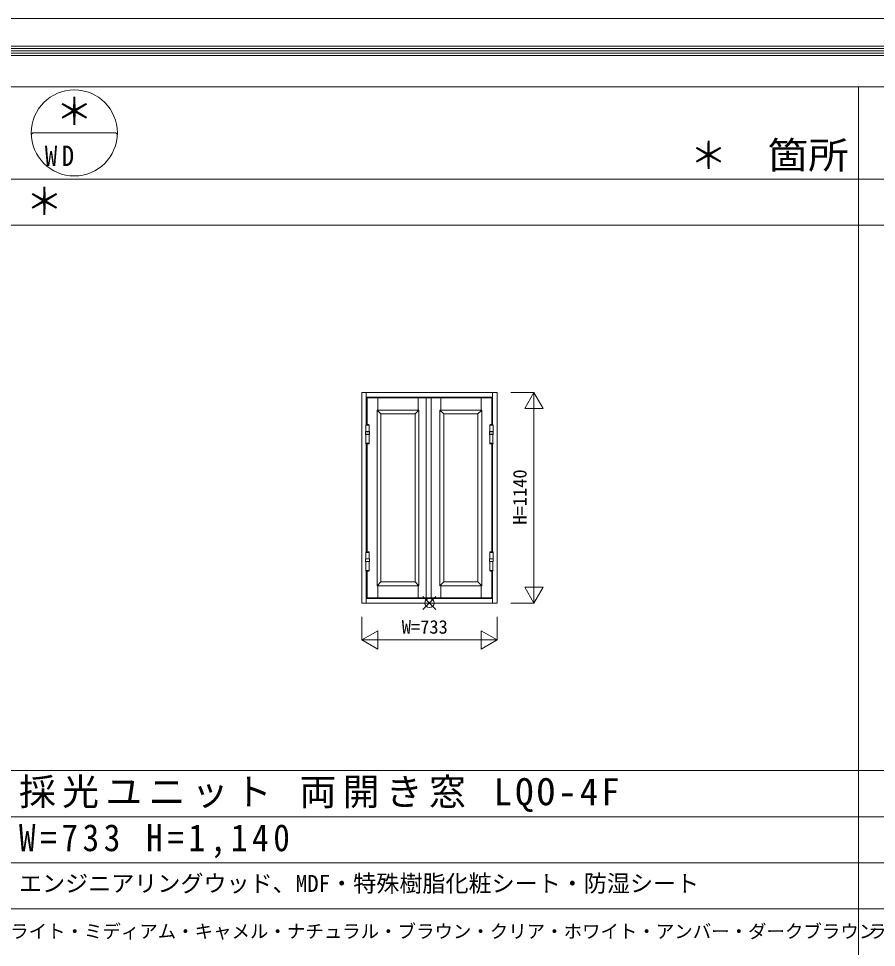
# Model space of a CAD drawing. Units: millimetres, scale not verified. Extents: x -14850 to 13831, y -10500 to 9910.
# Drawn here: x -412 to 4238, y 4454 to 9487 of the extents above; entities that cross this region are included whole.
import ezdxf
from ezdxf.enums import TextEntityAlignment as Align

# ---------------------------------------------------------------- set-up
doc = ezdxf.new("R2010")
doc.units = ezdxf.units.MM
doc.header["$LTSCALE"] = 50
for name, color, linetype, lineweight in [('0-0_0', 7, 'Continuous', 9), ('0-1_USER1', 7, 'Continuous', 9), ('0-2_YKK_ZWAK', 7, 'Continuous', 9), ('0-3_YKK_11', 4, 'Continuous', 9), ('0-4_YKK_12', 3, 'Continuous', 9), ('0-5_YSS_K', 2, 'Continuous', 9)]:
    doc.layers.add(name, color=color, linetype=linetype, lineweight=lineweight)
doc.styles.add('ＭＳ ゴシック', font='')
doc.styles.get('ＭＳ ゴシック').set_extended_font_data('MS Gothic')

msp = doc.modelspace()

# ---------------------------------------------------------------- linework, layer by layer
at = {"layer": '0-1_USER1'}
for p, q in [((-14850, 9486.65), (13831.02, 9486.65)), ((-14700, 9337.22), (13680.45, 9337.22)), ((-14687.59, 9324.81), (13668.05, 9324.81)), ((-14674.62, 9311.84), (13655.64, 9311.84)), ((-14662.22, 9298.87), (13642.67, 9298.87)), ((-14649.81, 9286.47), (13630.26, 9286.47)), ((-14459.74, 9117.18), (13440.26, 9117.18)), ((4140.26, -8747.82), (4140.26, 9117.18)), ((-334.74, 8867.18), (-343.07, 8858.85)), ((-334.74, 8867.18), (115.26, 8867.18)), ((115.26, 8867.18), (123.6, 8858.85)), ((-14459.74, 8617.18), (13440.26, 8617.18)), ((-14459.74, 8367.18), (13440.26, 8367.18)), ((-14459.74, 5412.18), (13440.26, 5412.18)), ((-14459.74, 5162.18), (13440.26, 5162.18)), ((-14459.74, 4912.19), (13440.26, 4912.19)), ((-14459.74, 4662.18), (13440.26, 4662.18))]:
    msp.add_line(p, q, dxfattribs=at)
msp.add_circle((-109.74, 8867.18), 233.33, dxfattribs=at)
at = {"layer": '0-2_YKK_ZWAK'}
for p, q in [((1779.91, 6284.33), (1850.62, 6355.04)), ((1779.91, 6355.04), (1850.62, 6284.33))]:
    msp.add_line(p, q, dxfattribs=at)
msp.add_circle((1815.26, 6319.68), 25, dxfattribs=at)
at = {"layer": '0-3_YKK_11'}
for p, q in [((1448.76, 6319.68), (1448.76, 7459.68)), ((1448.76, 7459.68), (1472.77, 7459.68)), ((2157.76, 7459.68), (1472.77, 7459.68)), ((1472.77, 7286.43), (1472.77, 7459.68)), ((2181.76, 7459.68), (2157.76, 7459.68)), ((2157.76, 7286.43), (2157.76, 7459.68)), ((2181.76, 6319.68), (2181.76, 7459.68)), ((2157.76, 7435.68), (1472.77, 7435.68)), ((1824.76, 7431.68), (1476.77, 7431.68)), ((1476.77, 7431.68), (1476.77, 7287.25)), ((1535.26, 7431.68), (1535.26, 7365.68)), ((1754.26, 7365.68), (1754.26, 7431.68)), ((1797.76, 6347.68), (1797.76, 7431.68)), ((1824.76, 6347.68), (1824.76, 7431.68)), ((1824.76, 7431.68), (2153.76, 7431.68)), ((1876.26, 7365.68), (1876.26, 7431.68)), ((2095.26, 7431.68), (2095.26, 7365.68)), ((2153.76, 7431.68), (2153.76, 7287.25)), ((1531.26, 7365.68), (1758.26, 7365.68)), ((1531.26, 7365.68), (1531.26, 6413.68)), ((1552.26, 7344.68), (1531.26, 7365.68)), ((1737.26, 7344.68), (1758.26, 7365.68)), ((1758.26, 7365.68), (1758.26, 6413.68)), ((1872.26, 7365.68), (1872.26, 6413.68)), ((2099.26, 7365.68), (1872.26, 7365.68)), ((1893.26, 7344.68), (1872.26, 7365.68)), ((2078.26, 7344.68), (2099.26, 7365.68)), ((2099.26, 7365.68), (2099.26, 6413.68)), ((1552.26, 7344.68), (1737.26, 7344.68)), ((1552.26, 6434.68), (1552.26, 7344.68)), ((1737.26, 6434.68), (1737.26, 7344.68)), ((1893.26, 6434.68), (1893.26, 7344.68)), ((2078.26, 7344.68), (1893.26, 7344.68)), ((2078.26, 6434.68), (2078.26, 7344.68)), ((1472.77, 6597.43), (1472.77, 7182.43)), ((1476.77, 7181.61), (1476.77, 6598.25)), ((2153.76, 7181.61), (2153.76, 6598.25)), ((2157.76, 6597.43), (2157.76, 7182.43)), ((1472.77, 6319.68), (1472.77, 6493.43)), ((1476.77, 6492.61), (1476.77, 6347.68)), ((2153.76, 6492.61), (2153.76, 6347.68)), ((2157.76, 6319.68), (2157.76, 6493.43)), ((1531.26, 6413.68), (1552.26, 6434.68)), ((1531.26, 6413.68), (1758.26, 6413.68)), ((1535.26, 6413.68), (1535.26, 6347.68)), ((1552.26, 6434.68), (1737.26, 6434.68)), ((1737.26, 6434.68), (1758.26, 6413.68)), ((1754.26, 6347.68), (1754.26, 6413.68)), ((1893.26, 6434.68), (1872.26, 6413.68)), ((2099.26, 6413.68), (1872.26, 6413.68)), ((1876.26, 6347.68), (1876.26, 6413.68)), ((2078.26, 6434.68), (1893.26, 6434.68)), ((2099.26, 6413.68), (2078.26, 6434.68)), ((2095.26, 6413.68), (2095.26, 6347.68)), ((2157.76, 6343.68), (1472.77, 6343.68)), ((1824.76, 6347.68), (1476.77, 6347.68)), ((1824.76, 6347.68), (2153.76, 6347.68)), ((1448.76, 6319.68), (1472.77, 6319.68)), ((2157.76, 6319.68), (1472.77, 6319.68)), ((2181.76, 6319.68), (2157.76, 6319.68))]:
    msp.add_line(p, q, dxfattribs=at)
at = {"layer": '0-4_YKK_12'}
for p, q in [((1469.32, 7247.93), (1469.11, 7233.93)), ((1469.82, 7248.93), (1469.32, 7247.93)), ((1469.32, 7247.93), (1490.2, 7247.93)), ((1489.7, 7248.93), (1469.82, 7248.93)), ((1470.77, 7285.76), (1470.77, 7285.03)), ((1470.77, 7285.76), (1488.77, 7285.76)), ((1470.77, 7283.43), (1470.77, 7248.93)), ((1470.77, 7283.43), (1488.77, 7283.43)), ((1488.77, 7285.76), (1488.77, 7285.03)), ((1488.77, 7283.43), (1488.77, 7255.6)), ((1488.77, 7257.18), (1488.77, 7248.93)), ((1489.7, 7248.93), (1490.2, 7247.93)), ((1490.2, 7247.93), (1490.42, 7233.93)), ((2140.32, 7247.93), (2140.12, 7233.93)), ((2140.82, 7248.93), (2140.32, 7247.93)), ((2161.21, 7247.93), (2140.32, 7247.93)), ((2140.82, 7248.93), (2160.71, 7248.93)), ((2141.76, 7285.76), (2141.76, 7285.03)), ((2159.76, 7285.76), (2141.76, 7285.76)), ((2141.76, 7283.43), (2141.76, 7255.6)), ((2159.76, 7283.43), (2141.76, 7283.43)), ((2141.76, 7257.18), (2141.76, 7248.93)), ((2159.76, 7285.76), (2159.76, 7285.03)), ((2159.76, 7283.43), (2159.76, 7248.93)), ((2160.71, 7248.93), (2161.21, 7247.93)), ((2161.21, 7247.93), (2161.41, 7233.93)), ((1469.11, 7233.93), (1469.61, 7232.93)), ((1469.11, 7233.93), (1490.42, 7233.93)), ((1469.61, 7232.93), (1489.91, 7232.93)), ((1470.89, 7232.93), (1470.89, 7185.43)), ((1488.36, 7232.93), (1471.16, 7232.93)), ((1488.77, 7232.93), (1488.77, 7185.43)), ((1490.42, 7233.93), (1489.91, 7232.93)), ((2140.12, 7233.93), (2140.61, 7232.93)), ((2161.41, 7233.93), (2140.12, 7233.93)), ((2160.91, 7232.93), (2140.61, 7232.93)), ((2141.76, 7232.93), (2141.76, 7185.43)), ((2142.16, 7232.93), (2159.36, 7232.93)), ((2159.64, 7232.93), (2159.64, 7185.43)), ((2161.41, 7233.93), (2160.91, 7232.93)), ((1470.77, 7183.11), (1470.77, 7183.88)), ((1470.77, 7183.11), (1488.77, 7183.11)), ((1470.89, 7185.43), (1488.77, 7185.43)), ((1488.77, 7183.11), (1488.77, 7183.88)), ((2159.64, 7185.43), (2141.76, 7185.43)), ((2141.76, 7183.11), (2141.76, 7183.88)), ((2159.76, 7183.11), (2141.76, 7183.11)), ((2159.76, 7183.11), (2159.76, 7183.88)), ((1470.77, 6596.76), (1470.77, 6596.03)), ((1470.77, 6596.76), (1488.77, 6596.76)), ((1470.77, 6594.43), (1488.77, 6594.43)), ((1470.77, 6594.43), (1470.77, 6559.93)), ((1488.77, 6596.76), (1488.77, 6596.03)), ((1488.77, 6594.43), (1488.77, 6566.6)), ((2141.76, 6596.76), (2141.76, 6596.03)), ((2159.76, 6596.76), (2141.76, 6596.76)), ((2141.76, 6594.43), (2141.76, 6566.6)), ((2159.76, 6594.43), (2141.76, 6594.43)), ((2159.76, 6596.76), (2159.76, 6596.03)), ((2159.76, 6594.43), (2159.76, 6559.93)), ((1469.32, 6558.93), (1469.11, 6544.93)), ((1469.11, 6544.93), (1469.61, 6543.93)), ((1469.11, 6544.93), (1490.42, 6544.93)), ((1469.82, 6559.93), (1469.32, 6558.93)), ((1469.32, 6558.93), (1490.2, 6558.93)), ((1469.61, 6543.93), (1489.91, 6543.93)), ((1489.7, 6559.93), (1469.82, 6559.93)), ((1470.89, 6543.93), (1470.89, 6496.43)), ((1488.36, 6543.93), (1471.16, 6543.93)), ((1488.77, 6568.18), (1488.77, 6559.93)), ((1488.77, 6543.93), (1488.77, 6496.43)), ((1489.7, 6559.93), (1490.2, 6558.93)), ((1490.42, 6544.93), (1489.91, 6543.93)), ((1490.2, 6558.93), (1490.42, 6544.93)), ((2140.32, 6558.93), (2140.12, 6544.93)), ((2140.12, 6544.93), (2140.61, 6543.93)), ((2161.41, 6544.93), (2140.12, 6544.93)), ((2140.82, 6559.93), (2140.32, 6558.93)), ((2161.21, 6558.93), (2140.32, 6558.93)), ((2160.91, 6543.93), (2140.61, 6543.93)), ((2140.82, 6559.93), (2160.71, 6559.93)), ((2141.76, 6568.18), (2141.76, 6559.93)), ((2141.76, 6543.93), (2141.76, 6496.43)), ((2142.16, 6543.93), (2159.36, 6543.93)), ((2159.64, 6543.93), (2159.64, 6496.43)), ((2160.71, 6559.93), (2161.21, 6558.93)), ((2161.41, 6544.93), (2160.91, 6543.93)), ((2161.21, 6558.93), (2161.41, 6544.93)), ((1470.77, 6494.11), (1470.77, 6494.88)), ((1470.77, 6494.11), (1488.77, 6494.11)), ((1470.89, 6496.43), (1488.77, 6496.43)), ((1488.77, 6494.11), (1488.77, 6494.88)), ((2159.64, 6496.43), (2141.76, 6496.43)), ((2141.76, 6494.11), (2141.76, 6494.88)), ((2159.76, 6494.11), (2141.76, 6494.11)), ((2159.76, 6494.11), (2159.76, 6494.88))]:
    msp.add_line(p, q, dxfattribs=at)
for centre, radius, start, end in [((1479.76, 7262.43), 25, 68.8998, 111.10019), ((1472.36, 7285.03), 1.6, 180, 270), ((1487.17, 7285.03), 1.6, 270, 0), ((2150.76, 7262.43), 25, 68.8998, 111.10019), ((2143.37, 7285.03), 1.6, 180, 270), ((2158.16, 7285.03), 1.6, 270, 0), ((1472.31, 7183.88), 1.55, 90, 180), ((1479.76, 7206.43), 25, 248.8998, 291.10019), ((1487.21, 7183.88), 1.55, 0, 90), ((2143.31, 7183.88), 1.55, 90, 180), ((2150.76, 7206.43), 25, 248.8998, 291.10019), ((2158.22, 7183.88), 1.55, 0, 90), ((1479.76, 6573.43), 25, 68.8998, 111.10019), ((1472.36, 6596.03), 1.6, 180, 270), ((1487.17, 6596.03), 1.6, 270, 0), ((2150.76, 6573.43), 25, 68.8998, 111.10019), ((2143.37, 6596.03), 1.6, 180, 270), ((2158.16, 6596.03), 1.6, 270, 0), ((1472.31, 6494.88), 1.55, 90, 180), ((1479.76, 6517.43), 25, 248.8998, 291.10019), ((1487.21, 6494.88), 1.55, 0, 90), ((2143.31, 6494.88), 1.55, 90, 180), ((2150.76, 6517.43), 25, 248.8998, 291.10019), ((2158.22, 6494.88), 1.55, 0, 90)]:
    msp.add_arc(centre, radius, start, end, dxfattribs=at)
at = {"layer": '0-5_YSS_K'}
for p, q in [((2256.76, 7459.68), (2381.76, 7459.68)), ((2331.76, 7373.08), (2381.76, 7459.68)), ((2381.76, 6319.68), (2381.76, 7459.68)), ((2381.76, 7459.68), (2431.76, 7373.08)), ((2331.76, 7373.08), (2431.76, 7373.08)), ((2331.76, 6406.29), (2431.76, 6406.29)), ((2331.76, 6406.29), (2381.76, 6319.68)), ((2381.76, 6319.68), (2431.76, 6406.29)), ((2256.76, 6319.68), (2381.76, 6319.68)), ((1448.76, 6244.68), (1448.76, 6119.68)), ((2181.76, 6244.68), (2181.76, 6119.68)), ((1448.76, 6119.68), (1535.37, 6169.68)), ((1535.37, 6169.68), (1535.37, 6069.68)), ((2095.16, 6169.68), (2095.16, 6069.68)), ((2095.16, 6169.68), (2181.76, 6119.68)), ((1448.76, 6119.68), (1535.37, 6069.68)), ((1448.76, 6119.68), (2181.76, 6119.68)), ((2095.16, 6069.68), (2181.76, 6119.68))]:
    msp.add_line(p, q, dxfattribs=at)

# ---------------------------------------------------------------- texts
at = {"layer": '0-0_0', "style": 'ＭＳ ゴシック'}
for p in [(-209.74, 8867.18), (3227.92, 8628.96), (-372.08, 8378.96)]:
    msp.add_text('＊', height=146.6, dxfattribs=at).set_placement(p, align=Align.BOTTOM_LEFT)
at = {"layer": '0-0_0', "style": 'ＭＳ ゴシック', "width": 1.1}
msp.add_text('箇所', height=146.6, dxfattribs=at).set_placement((3647.92, 8628.96), align=Align.BOTTOM_LEFT)
at = {"layer": '0-0_0', "color": 4, "style": 'ＭＳ ゴシック'}
for s, height, p in [('エンジニアリングウッド、MDF・特殊樹脂化粧シート・防湿シート', 91.64, (-409.7, 4727.19)), ('ライト・ミディアム・キャメル・ナチュラル・ブラウン・クリア・ホワイト・アンバー・ダークブラウン', 73.31, (-457.46, 4482.19)), ('ライト・ミディアム・キャメル・ナチュラル・ブラウン・クリア・ホワイト・アンバー・ダークブラウン', 73.31, (4192.54, 4482.19))]:
    msp.add_text(s, height=height, dxfattribs=at).set_placement(p, align=Align.BOTTOM_LEFT)
at = {"layer": '0-0_0', "attachment_point": 7, "style": 'ＭＳ ゴシック'}
for s, insert, char_height in [('\\T1.36;\\W0.9;WD', (-269.74, 8687.92), 110), ('\\T1.17;採光ユニット\\~両開き窓\\~LQO-4F', (-409.7, 5187.2), 146.6), ('\\T1.28;\\W0.9;W=733\\~H=1,140', (-409.7, 4937.2), 146.6)]:
    msp.add_mtext(s, dxfattribs=dict(at, insert=insert, char_height=char_height))
at = {"layer": '0-5_YSS_K', "color": 4, "style": 'ＭＳ ゴシック'}
msp.add_text('H=1140', height=73.31, rotation=90, dxfattribs=at).set_placement((2363.46, 6744.68), align=Align.BOTTOM_LEFT)
msp.add_text('W=733', height=73.31, dxfattribs=at).set_placement((1665.26, 6131.7), align=Align.BOTTOM_LEFT)

doc.saveas('drawing.dxf')
